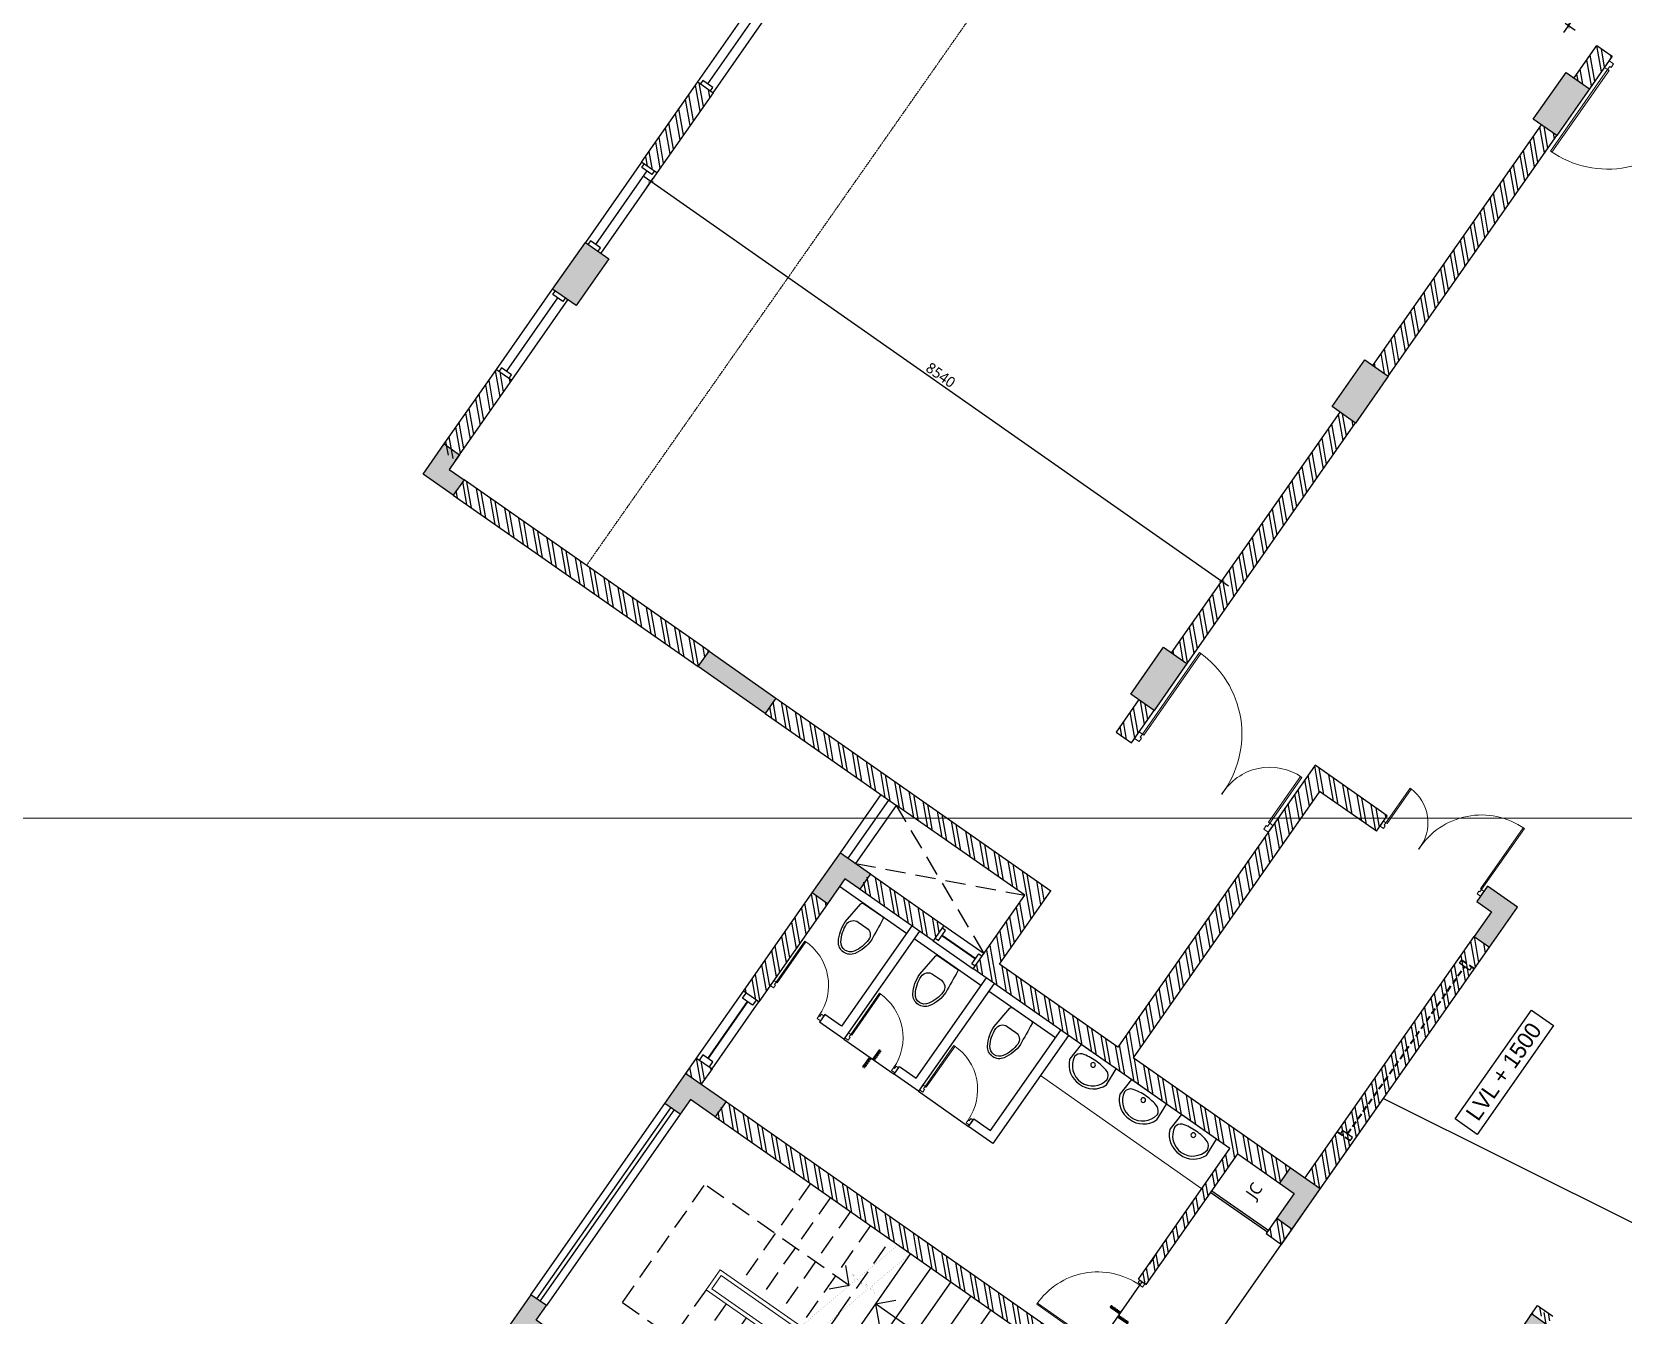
# Model space of a CAD drawing. Header units: millimetres. Extents: x 897770 to 1185420, y -692043 to -233237.
# Drawn here: x 926156 to 945657, y -258568 to -242843 of the extents above; entities that cross this region are included whole.
import ezdxf
from ezdxf.enums import TextEntityAlignment as Align

# ---------------------------------------------------------------- set-up
doc = ezdxf.new("R2010")
doc.units = ezdxf.units.MM
doc.header["$MEASUREMENT"] = 0
doc.header["$PDMODE"] = 67
for name, pattern in [('ACAD_ISO05W100', [36, 24, -3, 0, -3, 0, -3, 0, -3]), ('Dash', [6, 3, -3]), ('DASHED2', [0.375, 0.25, -0.125]), ('HIDDEN', [0.375, 0.25, -0.125])]:
    doc.linetypes.add(name, pattern=pattern)
doc.layers.get('Defpoints').update_dxf_attribs({"color": 6})
for name, color, linetype in [('A-Anno Tags', 6, 'Continuous'), ('A-Elevation', 4, 'Continuous'), ('A-Sanitory', 8, 'Continuous'), ('A-Steps', 3, 'Continuous'), ('A-Wall Patt', 8, 'Continuous'), ('A-Window', 4, 'Continuous'), ('S-Conc Patt', 9, 'Continuous')]:
    doc.layers.add(name, color=color, linetype=linetype)
for name, color, linetype, lineweight in [('A-Detail Lines', 8, 'Continuous', 25), ('A-Door', 4, 'Continuous', 9), ('A-Wall Sec', 1, 'Continuous', 30), ('Ann_TitleBlock 2', 5, 'Continuous', 25), ('Anno_Tittleblock', 5, 'Continuous', 13), ('column hatch', 12, 'Continuous', 5), ('ele l', 6, 'Continuous', 15), ('elevation', 4, 'Continuous', 13), ('FLOOR', 41, 'Continuous', 5), ('S-Concrete', 40, 'Continuous', 30), ('STAIR', 3, 'Continuous', 9), ('text', 7, 'Continuous', 5)]:
    doc.layers.add(name, color=color, linetype=linetype, lineweight=lineweight)
doc.styles.add('IIITD @ 100', font='trebuc.ttf', dxfattribs={"height": 210})
doc.styles.get("Standard").update_dxf_attribs({"font": 'trebuc.ttf'})
doc.styles.add('TITLE', font='swissel.ttf', dxfattribs={"height": 4.299999999999998})
doc.dimstyles.new('IIITD_WD_M @ 100', dxfattribs={"dimscale": 100, "dimtxt": 1.3, "dimasz": 0.75, "dimexe": 0.5, "dimexo": 0.25, "dimgap": 0.3, "dimtad": 1, "dimdec": 0, "dimrnd": 1, "dimzin": 0, "dimdsep": 46, "dimtxsty": 'Standard', "dimblk": 'ARCHTICK', "dimcen": 0.2, "dimdle": 1, "dimclrd": 8, "dimclre": 9, "dimadec": 0, "dimazin": 0, "dimtfac": 1, "dimtdec": 0, "dimtofl": 0, "dimtmove": 0, "dimatfit": 0, "dimfxl": 1, "dimtolj": 1, "dimtzin": 0, "dimlwd": -1, "dimlwe": -1, "dimarcsym": 0})
pattern_1 = [(135, (384534.608825127, -989464.4936939692), (-106.0660171779821, -106.0660171779821), []), (135, (384534.6088251267, -989393.7830159692), (-106.0660171779821, -106.0660171779821), [])]
pattern_2 = [(135, (263548.0648311847, -897154.141167992), (-106.0660171779821, -106.0660171779821), []), (135, (263548.0648311844, -897083.4304899921), (-106.0660171779821, -106.0660171779821), [])]
pattern_3 = [(135, (640363.341252975, -425483.7591463114), (-106.0660171779821, -106.0660171779821), []), (135, (640363.341252975, -425413.0484683113), (-106.0660171779821, -106.0660171779821), [])]

# ---------------------------------------------------------------- blocks, each defined once
blk = doc.blocks.new('Big Door Garbage')
at = {"layer": 'A-Detail Lines', "lineweight": 18}
for centre, radius, start, end in [((-12515, 128702.8379813184), 515, 270, 3.896891641194009), ((-11085, 128702.8379813184), 915, 177.8078233523045, 270)]:
    blk.add_arc(centre, radius, start, end, dxfattribs=at)
at = {"layer": 'ele l', "lineweight": 18}
for p, q in [((-12550, 128777.8379813184), (-12500, 128777.8379813184)), ((-12550, 128702.8379813184), (-12550, 128777.8379813184)), ((-12515, 128737.8379813183), (-12500, 128737.8379813183)), ((-12515, 128702.8379813184), (-12515, 128737.8379813183)), ((-12500, 128777.8379813184), (-12500, 128737.8379813183)), ((-11100, 128777.8379813184), (-11100, 128737.8379813183)), ((-11050, 128777.8379813184), (-11100, 128777.8379813184)), ((-11085, 128737.8379813183), (-11100, 128737.8379813183)), ((-11085, 128702.8379813184), (-11085, 128737.8379813183)), ((-11050, 128702.8379813184), (-11050, 128777.8379813184)), ((-12550, 128702.8379813184), (-12515, 128702.8379813184)), ((-12515, 128702.8379813184), (-12515, 128187.8379813183)), ((-12498.87218045117, 128702.8379813184), (-12515, 128702.8379813184)), ((-12498.87218045117, 128702.8379813184), (-12498.87218045117, 128188.0905739071)), ((-11101.12781954894, 128702.8379813184), (-11101.12781954894, 127787.9801270937)), ((-11101.12781954894, 128702.8379813184), (-11085, 128702.8379813184)), ((-11050, 128702.8379813184), (-11085, 128702.8379813184)), ((-11085, 128702.8379813184), (-11085, 127787.8379813184))]:
    blk.add_line(p, q, dxfattribs=at)
blk = doc.blocks.new('ABL_Door_S - 750 x 2100-5-3 Second Floor Lvl')
at = {"layer": 'A-Door', "color": 5, "lineweight": 18}
for p, q in [((-375.0000000000073, 37.5), (-325.0000000000073, 37.5)), ((-375.0000000000073, -37.5), (-375.0000000000073, 37.5)), ((-325.0000000000073, 37.5), (-325.0000000000073, -2.500000000002728)), ((324.9999999999927, 37.5), (324.9999999999927, -2.500000000002728)), ((374.9999999999927, 37.5), (324.9999999999927, 37.5)), ((374.9999999999927, -37.5), (374.9999999999927, 37.5)), ((-375.0000000000073, -37.5), (-340.0000000000073, -37.5)), ((-340.0000000000073, -2.500000000002728), (-325.0000000000073, -2.500000000002728)), ((-340.0000000000073, -37.5), (-340.0000000000073, -2.500000000002728)), ((-340.0000000000073, -37.50000000000091), (-340.0000000000073, -652.3269000280014)), ((-325.0000000000073, -37.50000000000091), (-340.0000000000073, -37.50000000000091)), ((-325.0000000000073, -37.50000000000091), (-325.0000000000073, -652.5000000000017)), ((339.9999999999927, -2.500000000002728), (324.9999999999927, -2.500000000002728)), ((339.9999999999927, -37.5), (339.9999999999927, -2.500000000002728)), ((374.9999999999927, -37.5), (339.9999999999927, -37.5))]:
    blk.add_line(p, q, dxfattribs=at)
at = {"layer": 'A-Door', "lineweight": 18}
blk.add_arc((-325.0000000000073, -2.500000000002728), 649.9999999999978, 268.6776723194872, 0, dxfattribs=at)
blk = doc.blocks.new('Toil Hostel1')
at = {"color": 0, "linetype": 'ByBlock'}
blk.add_lwpolyline([(115.0000000000072, -476.7966617389756), (115.0000000001309, 523.2033382610243)], dxfattribs=at)
for points in [[(430.0000000000728, 218.2241781617049), (137.4342549467692, 188.0388235133141, 0.3844116886308688), (115.0000000000582, 163.1708329969551), (115.0000000000727, -116.764156382851, 0.3839036852679427), (137.3902252713451, -141.6275647546863, 0.0014343877154064), (428.7401803309911, -171.649671158957, 0.1406412584710117), (675.2363355285632, -102.0121573667275, 0.2597375463449709), (745.0000000000581, 23.22417816170491, 0.2597375463449709), (675.2363355284906, 148.4605136901081, 0.1394707972559956)], [(340.0000000000655, 88.07529784343207), (340.0000000000655, -41.62694152008042, 0.4229612575371771), (442.9769465142308, -141.5826206456404, 0.131890269893724), (659.445697090021, -76.50420296614175, 0.2597375463449711), (715.0000000000583, 23.22417816167581, 0.2597375463449709), (659.4456970900064, 122.9525592894351, 0.1318902698937239), (442.9769465142161, 188.0309769690211, 0.4229612575371765)]]:
    blk.add_lwpolyline(points, format="xyb", close=True, dxfattribs=at)
blk.add_arc((431.2313800761039, -146.7741023447597), 25, 264.281099468494, 270.160015028414, dxfattribs=at)
blk = doc.blocks.new('DROP')
at = {"layer": 'A-Detail Lines'}
h = blk.add_hatch(dxfattribs=at)
h.set_pattern_fill('ANSI31', color=256, scale=100, angle=270, style=0)
h.set_pattern_definition([(45, (-30796.78261578728, -8736.20539666258), (8.838834764831843, -8.838834764831843), [])])
h.paths.add_polyline_path([(-45.69152063661022, 0), (-45.69152063661022, -146.7568311852519), (-75.487112986797, -146.7568311852519), (-75.487112986797, 0)])
h.paths.add_polyline_path([(0, 146.7568311852519), (0, 0), (-29.79559235018678, 0), (-29.79559235018678, 146.7568311852519)])
for p, q in [((-45.69152063661022, -146.7568311852519), (-45.69152063661022, 0)), ((0, 0), (0, 148.4895498590776))]:
    blk.add_line(p, q, dxfattribs=at)
blk = doc.blocks.new('win 900')
at = {"layer": 'A-Window', "color": 2, "lineweight": 30}
blk.add_line((430344.385639784, -130219.0488196667), (431444.3856397839, -130219.0488196869), dxfattribs=at)
at = {"layer": 'A-Window'}
for points in [[(430294.385639784, -130104.0488196667), (431494.385639784, -130104.0488196869)], [(430294.385639784, -130294.0488196667), (430344.385639784, -130294.0488196667), (430344.385639784, -130144.0488196667), (430294.385639784, -130144.0488196667)], [(431494.385639784, -130294.0488196869), (431444.3856397839, -130294.0488196869), (431444.3856397839, -130144.0488196869), (431494.385639784, -130144.0488196869)], [(430294.385639784, -130334.0488196667), (431494.385639784, -130334.0488196869)]]:
    blk.add_lwpolyline(points, dxfattribs=at)
blk = doc.blocks.new('Win Ven 600')
at = {"layer": 'A-Window', "color": 2, "lineweight": 40}
blk.add_line((511328.8142645141, 18865.49280796456), (511828.8142645141, 18865.49280796456), dxfattribs=at)
at = {"layer": 'A-Window'}
for points in [[(511278.814264514, 18980.4928079645), (511878.814264514, 18980.4928079645)], [(511278.8142645141, 18790.49280796456), (511328.8142645141, 18790.49280796456), (511328.8142645141, 18940.49280796456), (511278.8142645141, 18940.49280796456)], [(511878.8142645141, 18790.49280796456), (511828.8142645141, 18790.49280796456), (511828.8142645141, 18940.49280796456), (511878.8142645141, 18940.49280796456)], [(511278.814264514, 18750.49280796456), (511878.814264514, 18750.49280796456)]]:
    blk.add_lwpolyline(points, dxfattribs=at)
blk = doc.blocks.new('Win 1250')
at = {"layer": 'A-Window', "color": 2, "lineweight": 40}
blk.add_line((510448.6866399003, 21609.75420270176), (511298.6866399086, 21609.75407039974), dxfattribs=at)
at = {"layer": 'A-Window'}
for points in [[(510373.6866399003, 21724.75420270177), (511373.6866399086, 21724.75407039974)], [(510373.6866399003, 21534.75420270177), (510448.6866399003, 21534.75420270177), (510448.6866399003, 21684.75420270177), (510373.6866399003, 21684.75420270177)], [(511373.6866399086, 21534.75407039974), (511298.6866399086, 21534.75407039974), (511298.6866399086, 21684.75407039974), (511373.6866399086, 21684.75407039974)], [(510373.6866399003, 21494.75420270177), (511373.6866399086, 21494.75407039974)]]:
    blk.add_lwpolyline(points, dxfattribs=at)
blk = doc.blocks.new('ABL_Door_S - 1000 x 2100-11-3 Second Floor Lvl')
at = {"layer": 'A-Door'}
blk.add_arc((-450, -2.5), 899.9999999999976, 269.0450261264744, 0, dxfattribs=at)
at = {"layer": 'ele l'}
for p, q in [((-500, 37.5), (-450, 37.5)), ((-500, -37.5), (-500, 37.5)), ((-450, 37.5), (-450, -2.5)), ((450, 37.5), (450, -2.5)), ((500, 37.5), (450, 37.5)), ((500, -37.5), (500, 37.5)), ((-500, -37.5), (-465, -37.5)), ((-465, -2.5), (-450, -2.5)), ((-465, -37.5), (-465, -2.5)), ((-465, -37.5), (-465, -902.3749913182107)), ((-450, -37.5), (-465, -37.5)), ((-450, -37.5), (-450, -902.5)), ((465, -2.5), (450, -2.5)), ((465, -37.5), (465, -2.5)), ((500, -37.5), (465, -37.5))]:
    blk.add_line(p, q, dxfattribs=at)
blk = doc.blocks.new('basin13_pl')
for points in [[(-411.544749577879, -1.877702052675885, -0.3243096548876276), (-228.662179200328, 275.2094259963778, -0.0741953083466772), (-225.7429335389752, 275.6450125397823), (0, 262.3951083889406), (0, -262.3951083889406), (-222.7131455603521, -274.7616816801892, -0.0826105020214127), (-232.4257334403228, -273.1459314795501, -0.3133250437369864), (-411.544749577879, -1.877702052675885)], [(-381.6487324351911, 0.6179259249765892, -0.373947363517409), (-169.3798919887049, 245.1648648460686, -0.2528694053771053), (-89.14032121584751, 185.9919087740418, -0.0782114528549336), (-62.55141090950928, 1.086677969287848, -0.07081266206195799), (-89.14032121573109, -185.9919087740418, -0.2541996357205494), (-169.3798919887049, -244.2815339864755, -0.371652717417448), (-381.6487324351911, 0.6179259249765892)]]:
    blk.add_lwpolyline(points, format="xyb", close=True)
at = {"lineweight": -2}
blk.add_circle((-122.4729003147222, 0.7433193685137667), 28.75, dxfattribs=at)
blk = doc.blocks.new('Stair A l')
at = {"layer": 'A-Detail Lines', "linetype": 'DASHED2', "ltscale": 1000}
for p, q in [((422744.1710081381, -266363.099886504), (418694.1710001254, -266363.0998851686)), ((422744.1710081381, -266363.099886504), (422744.1710081385, -268130.3099041248)), ((420585.8112415611, -268130.3099041248), (420766.1234707635, -267949.9976749224)), ((420585.8112415611, -268130.3099041248), (420766.1234707635, -268310.6221333273)), ((420585.8112415611, -268130.3099041248), (422744.1710081381, -268130.3099041248))]:
    blk.add_line(p, q, dxfattribs=at)
at = {"layer": 'A-Detail Lines'}
for p, q in [((418394.1710081382, -268129.8937913175), (420194.1710081382, -268129.8937913175)), ((420194.1710081382, -268129.8937913175), (420013.8587789356, -267949.581562115)), ((420194.1710081382, -268129.8937913175), (420013.8587789356, -268310.2060205202))]:
    blk.add_line(p, q, dxfattribs=at)
at = {"layer": 'A-Steps', "linetype": 'DASHED2', "ltscale": 1000}
for p, q in [((418694.1710029314, -267080.142055252), (418694.1709967864, -265580.1420552522)), ((418994.1710029315, -267080.1420539166), (418994.1709967865, -265580.1420539167)), ((419294.1710029313, -267080.1420525811), (419294.1709967866, -265580.1420525812)), ((419594.1710029314, -267080.1420512456), (419594.1709967865, -265580.1420512458)), ((419894.1710029313, -267080.1420499101), (419894.1709967866, -265580.1420499102)), ((420194.1710029313, -267080.1420485745), (420194.1709967865, -265580.1420485748)), ((420494.1710029312, -267080.1420472391), (420494.1709967864, -265580.1420472391)), ((420794.1710029312, -267080.1420459036), (420794.1709967864, -265580.1420459036)), ((421094.1710029313, -267080.1420445681), (421094.1709967864, -265580.1420445681)), ((421394.1710029312, -267080.1420432326), (421394.1709967865, -265580.1420432327)), ((421694.1710029311, -267080.1420418972), (421694.1709967865, -265580.1420418971)), ((421994.1710029312, -267080.1420405617), (421994.1709967865, -265580.1420405615)), ((420794.1710114817, -268881.0033773918), (420794.1710047993, -267379.8937806335)), ((421094.1710114824, -268881.1420536151), (421094.1710047992, -267379.893779298)), ((421394.1710114831, -268881.2807298382), (421394.1710047993, -267379.8937779626)), ((421694.1710114835, -268881.4194060615), (421694.1710047993, -267379.8937766268)), ((420494.1710065587, -267775.0805716291), (420494.1710113314, -268847.2133108819))]:
    blk.add_line(p, q, dxfattribs=at)
at = {"layer": 'A-Steps'}
for p, q in [((418394.171011477, -268879.8937913175), (418394.1710047994, -267379.8937913175)), ((418994.1710114782, -268880.1713200524), (418994.1710047995, -267379.8937886465)), ((419294.1710114786, -268880.3099962756), (419294.1710047993, -267379.8937873109)), ((419594.1710114793, -268880.4486724988), (419594.1710047994, -267379.8937859754)), ((419894.1710114801, -268880.5873487221), (419894.1710047995, -267379.89378464)), ((420194.1710114806, -268880.7260249454), (420194.1710047994, -267379.8937833045)), ((420494.1710065587, -267775.0805716291), (420494.1710047993, -267379.893781969))]:
    blk.add_line(p, q, dxfattribs=at)
blk.add_lwpolyline([(418694.1710114775, -268880.0326438292), (418694.1710047993, -267379.8937899821)], dxfattribs=at)
at = {"layer": 'elevation'}
blk.add_lwpolyline([(420194.1710048105, -267381.1420485745), (418394.1710041317, -267379.8937913174), (418394.1710021286, -267080.1420565875), (421994.1710034639, -267080.1420405616), (421994.1710041315, -267379.8937752914), (420194.1710047994, -267379.8937833045)], dxfattribs=at)
blk.add_lwpolyline([(421944.1710041357, -267331.142040784), (418444.1710039091, -267329.8937910949), (418444.1710023508, -267130.1420563648), (421944.1710034639, -267130.1420407843)], close=True, dxfattribs=at)
at = {"layer": 'STAIR', "color": 5, "const_width": 1}
for points in [[(420622.3745240818, -267293.3873586073), (420376.3171247278, -268217.8875718031), (420447.7826756805, -268267.1378828735), (420278.2092419507, -268230.2381676601), (420358.5565073572, -268284.3812763998), (420183.525710895, -268919.8908797895)], [(420808.5596866899, -267293.3873586073), (420562.5022873359, -268217.8875718031), (420633.9678382881, -268267.1378828735), (420464.3944045587, -268230.2381676601), (420544.7416699652, -268284.3812763998), (420369.7108735025, -268919.8908797895)]]:
    blk.add_lwpolyline(points, dxfattribs=at)
at = {"layer": 'A-Detail Lines', "char_height": 150, "width": 486.6233774820867, "attachment_point": 1, "rotation": 270, "style": 'IIITD @ 100'}
for s, insert in [('DN', (418647.585560209, -266254.9644517979)), ('UP', (418347.5855682218, -268021.758357947))]:
    blk.add_mtext(s, dxfattribs=dict(at, insert=insert))
blk = doc.blocks.new('Sttruct Acad')
at = {"layer": 'S-Conc Patt'}
for points in [[(521039.0000000002, -130104.0488197824), (521489.0000000001, -130104.0488197825), (521489, -130334.0488197824), (521269.0000000003, -130334.0488197827), (521269.0000000001, -130554.0488197826), (521039.0000000002, -130554.0488197826)], [(523804.0000000002, -130454.048819687), (523804.0000000005, -130104.048819687), (524504.0000000003, -130104.048819687), (524504.0000000003, -130454.0488196869)], [(513559.0000212769, -136954.0501587421), (513109.0000212768, -136954.0501587421), (513109.0000212768, -137554.0501587419), (513339.000008224, -137554.0501587419), (513339.000008224, -137184.050158742), (513559.0000212769, -137184.0501587422)], [(516869.0000212776, -136954.0501587422), (516419.0000212776, -136954.0501587422), (516419.0000212776, -137184.0501587421), (516639.0000343303, -137184.0501587421), (516639.0000343304, -137554.0501587419), (516869.0000212774, -137554.0501587419)], [(519939.000031024, -143684.048932697), (519939.000031024, -143904.0489326971), (519569.0000310239, -143904.0489326971), (519569.0000310239, -144134.0489326016), (520169.0000310239, -144134.0489326971), (520169.0000281153, -143684.0489326971)], [(524154, -143684.0489326971), (524154.0000000004, -143904.0489326971), (523784.0000000003, -143904.0489326971), (523784.0000000003, -144134.0489326014), (524384.0000000002, -144134.0489326971), (524383.9999970917, -143684.048932697)], [(520169.0000000002, -147364.0504064278), (520399.0000000004, -147364.0504064278), (520399.0000000003, -147134.0504064278), (519939.0000000002, -147134.0504064278), (519939.0000000004, -147594.0504064278), (520169.0000000002, -147594.0504064278)]]:
    blk.add_hatch(color=256, dxfattribs=at).paths.add_polyline_path(points)
for points in [[(521039.0000000001, -134219.0455339299), (521269.0000000002, -134219.0455339299), (521269, -135219.0455339298), (521039, -135219.0455339298)], [(519569.0000000007, -136954.0501587627), (520169.0000000004, -136954.0501587625), (520169.0000000005, -137404.0501588582), (519939.0000000002, -137404.0501588583), (519939.0000000002, -137184.0501588582), (519569.0000000007, -137184.0501588582)], [(524504.0000000005, -138754.0459735864), (524504.0000000003, -139104.0459735864), (523804.0000000005, -139104.0459735864), (523804.0000000005, -138754.0459735865)], [(528804.0000000002, -138754.0459735864), (528804.0000000002, -139104.0459735865), (528104.0000000002, -139104.0459735865), (528104.0000000002, -138754.0459735865)], [(533104.0000000002, -138754.0459735864), (533104.0000000002, -139104.0459735865), (532404.0000000003, -139104.0459735864), (532404.0000000003, -138754.0459735864)]]:
    blk.add_hatch(color=256, dxfattribs=at).paths.add_polyline_path(points, flags=17)
at = {"layer": 'S-Concrete'}
for points in [[(521039.0000000002, -130104.0488197824), (521489.0000000001, -130104.0488197825), (521489, -130334.0488197824), (521269.0000000003, -130334.0488197827), (521269.0000000001, -130554.0488197826), (521039.0000000002, -130554.0488197826), (521039.0000000002, -130104.0488197824)], [(513109.0000082238, -137554.0501587419), (513339.000008224, -137554.0501587419), (513339.000008224, -137184.050158742), (513559.0000212769, -137184.0501587422), (513559.0000212769, -136954.0501587421), (513109.0000212768, -136954.0501587421), (513109.0000212768, -137554.0501587419)], [(516869.0000343304, -137554.0501587419), (516639.0000343304, -137554.0501587419), (516639.0000343303, -137184.0501587421), (516419.0000212776, -137184.0501587421), (516419.0000212776, -136954.0501587422), (516869.0000212776, -136954.0501587422), (516869.0000212774, -137554.0501587419)], [(519569.0000000007, -136954.0501587627), (520169.0000000004, -136954.0501587625), (520169.0000000005, -137404.0501588582), (519939.0000000002, -137404.0501588583), (519939.0000000002, -137184.0501588582), (519569.0000000007, -137184.0501588582), (519569.0000000007, -136954.0501588582)], [(519939.000031024, -143684.048932697), (519939.000031024, -143904.0489326971), (519569.0000310239, -143904.0489326971), (519569.0000310239, -144134.0489326016), (520169.0000310239, -144134.0489326971), (520169.0000281153, -143684.0489326971), (519939.0000310238, -143684.0489326973)], [(524154, -143684.0489326971), (524154.0000000004, -143904.0489326971), (523784.0000000003, -143904.0489326971), (523784.0000000003, -144134.0489326014), (524384.0000000002, -144134.0489326971), (524383.9999970917, -143684.048932697), (524154, -143684.0489326971)], [(520169.0000000002, -147364.0504064278), (520399.0000000004, -147364.0504064278), (520399.0000000003, -147134.0504064278), (519939.0000000002, -147134.0504064278), (519939.0000000004, -147594.0504064278), (520169.0000000002, -147594.0504064278), (520169.0000000002, -147364.0504064278)]]:
    blk.add_lwpolyline(points, dxfattribs=at)
for points in [[(523804.0000000002, -130454.048819687), (523804.0000000005, -130104.048819687), (524504.0000000003, -130104.048819687), (524504.0000000003, -130454.0488196869)], [(521039.0000000001, -134219.0455339299), (521269.0000000002, -134219.0455339299), (521269, -135219.0455339298), (521039, -135219.0455339298)], [(524504.0000000005, -138754.0459735864), (524504.0000000003, -139104.0459735864), (523804.0000000005, -139104.0459735864), (523804.0000000005, -138754.0459735865)], [(528804.0000000002, -138754.0459735864), (528804.0000000002, -139104.0459735865), (528104.0000000002, -139104.0459735865), (528104.0000000002, -138754.0459735865)], [(533104.0000000002, -138754.0459735864), (533104.0000000002, -139104.0459735865), (532404.0000000003, -139104.0459735864), (532404.0000000003, -138754.0459735864)]]:
    blk.add_lwpolyline(points, close=True, dxfattribs=at)
blk = doc.blocks.new('Upper WINDOW')
at = {"layer": 'A-Window', "color": 2, "linetype": 'DASHED2', "lineweight": 40, "ltscale": 300}
blk.add_line((-18119.75917566476, 103109.9747390604), (-18489.37153924019, 100637.4483588792), dxfattribs=at)
for points in [[(-18226.10314188129, 103176.4274353885), (-17998.63071490465, 103142.4230979395)], [(-18383.02201362203, 100571.0328522357), (-18610.49444059869, 100605.0371896847)]]:
    blk.add_lwpolyline(points, dxfattribs=at)
at = {"layer": 'A-Window'}
for points in [[(-18038.19113698781, 103148.3368957567), (-18045.58338425934, 103098.8863681531), (-18193.9349670702, 103121.0631099677), (-18186.54271979869, 103170.5136375713)], [(-18422.58799510629, 100576.9094603682), (-18415.19574783477, 100626.3599879718), (-18563.54733064564, 100648.5367297864), (-18570.93957791716, 100599.0862021828)]]:
    blk.add_lwpolyline(points, dxfattribs=at)
blk = doc.blocks.new('_ArchTick')
at = {"color": 0, "linetype": 'ByBlock', "const_width": 0.15}
blk.add_lwpolyline([(-0.5, -0.5), (0.5, 0.5)], dxfattribs=at)
blk = doc.blocks.new('*D203')
at = {"layer": 'A-Anno Tags', "color": 8, "transparency": 16777216}
blk.add_line((525738.6547986933, -455317.3004056147), (523538.6588692676, -455317.3004056147), dxfattribs=at)
at = {"layer": 'A-Anno Tags', "color": 9, "transparency": 16777216}
for p, q in [((523638.6588692678, -455417.3004056148), (523638.6588692678, -455267.3004056148)), ((525638.6547986933, -455417.3004056148), (525638.6547986933, -455267.3004056148))]:
    blk.add_line(p, q, dxfattribs=at)
at = {"layer": 'Defpoints', "color": 0, "linetype": 'Continuous', "transparency": 16777216}
for p in [(523638.6588692678, -455317.3004056147), (523638.6588692678, -456007.578258525), (525638.6547986933, -456017.9561065647)]:
    blk.add_point(p, dxfattribs=at)
at = {"layer": 'A-Anno Tags', "color": 8, "linetype": 'Continuous', "transparency": 16777216, "xscale": 50, "yscale": 50, "zscale": 50, "rotation": 180}
blk.add_blockref('_ArchTick', (523638.6588692678, -455317.3004056147), dxfattribs=at)
at = {"layer": 'A-Anno Tags', "color": 8, "linetype": 'Continuous', "transparency": 16777216, "xscale": 50, "yscale": 50, "zscale": 50}
blk.add_blockref('_ArchTick', (525638.6547986933, -455317.3004056147), dxfattribs=at)
at = {"layer": 'A-Anno Tags', "color": 0, "linetype": 'Continuous', "transparency": 16777216, "insert": (524638.6568339803, -455221.1623584767), "char_height": 130, "attachment_point": 5}
blk.add_mtext('\\A1;2000', dxfattribs=at)
blk = doc.blocks.new('*D204')
at = {"layer": 'A-Anno Tags', "color": 8, "transparency": 16777216}
blk.add_line((522986.3428900014, -455975.4935922032), (522986.3428900014, -453725.493693969), dxfattribs=at)
at = {"layer": 'A-Anno Tags', "color": 9, "transparency": 16777216}
for p, q in [((523086.3428900015, -453825.4936939693), (522936.3428900015, -453825.4936939693)), ((523086.3428900015, -455875.4935922031), (522936.3428900015, -455875.4935922031))]:
    blk.add_line(p, q, dxfattribs=at)
at = {"layer": 'Defpoints', "color": 0, "linetype": 'Continuous', "transparency": 16777216}
for p in [(522986.3428900014, -453825.4936939693), (523408.6588692671, -453825.4936939693), (523408.6588692676, -455875.4935922031)]:
    blk.add_point(p, dxfattribs=at)
at = {"layer": 'A-Anno Tags', "color": 8, "linetype": 'Continuous', "transparency": 16777216, "xscale": 50, "yscale": 50, "zscale": 50}
for p, rotation in [((522986.3428900014, -453825.4936939693), 90), ((522986.3428900014, -455875.4935922031), 270)]:
    blk.add_blockref('_ArchTick', p, dxfattribs=dict(at, rotation=rotation))
at = {"layer": 'A-Anno Tags', "color": 0, "linetype": 'Continuous', "transparency": 16777216, "insert": (522890.2048428635, -454850.4936430862), "char_height": 130, "attachment_point": 5, "rotation": 90}
blk.add_mtext('\\A1;2050', dxfattribs=at)
blk = doc.blocks.new('*D205')
at = {"layer": 'A-Anno Tags', "color": 8, "transparency": 16777216}
blk.add_line((523508.6588692675, -463890.9997194454), (514768.6576447988, -463890.9997194454), dxfattribs=at)
at = {"layer": 'A-Anno Tags', "color": 9, "transparency": 16777216}
for p, q in [((514868.6576447988, -463990.9997194453), (514868.6576447988, -463840.9997194453)), ((523408.6588692676, -463990.9997194453), (523408.6588692676, -463840.9997194453))]:
    blk.add_line(p, q, dxfattribs=at)
at = {"layer": 'Defpoints', "color": 0, "linetype": 'Continuous', "transparency": 16777216}
for p in [(514868.6576447988, -463890.9997194454), (514868.6576447988, -464064.4567584668), (523408.6588692676, -464064.4567583229)]:
    blk.add_point(p, dxfattribs=at)
at = {"layer": 'A-Anno Tags', "color": 8, "linetype": 'Continuous', "transparency": 16777216, "xscale": 50, "yscale": 50, "zscale": 50, "rotation": 180}
blk.add_blockref('_ArchTick', (514868.6576447988, -463890.9997194454), dxfattribs=at)
at = {"layer": 'A-Anno Tags', "color": 8, "linetype": 'Continuous', "transparency": 16777216, "xscale": 50, "yscale": 50, "zscale": 50}
blk.add_blockref('_ArchTick', (523408.6588692676, -463890.9997194454), dxfattribs=at)
at = {"layer": 'A-Anno Tags', "color": 0, "linetype": 'Continuous', "transparency": 16777216, "insert": (519138.6582570332, -463794.8616723072), "char_height": 130, "attachment_point": 5}
blk.add_mtext('\\A1;8540', dxfattribs=at)
blk = doc.blocks.new('IIITD WD A1- L Format Library')
at = {"layer": 'Anno_Tittleblock', "color": 5}
blk.add_lwpolyline([(8.4981e-12, -7.565305796026009), (774.9999999918738, -7.56530586851683), (774.9999999918657, 573.9074375169786), (-2.84e-14, 573.9074374182147)], close=True, dxfattribs=at)
at = {"style": 'TITLE'}
for tag, p, height in [('PROJECT NAME 1', (779.1683415002262, 137.3991805550202), 2.983716264687696), ('PROJECT NAME 2', (779.1683415002262, 132.228240156315), 2.983716264687696), ('PROJECT_NAME_3', (779.1683415002262, 127.3710148127286), 2.983716264687696), ('1:100@A1', (818.0644061244722, 91.91852248042328), 2.245218157738993), ('A-2.03', (844.8088925816908, 84.27986801856855), 3.999999999999998), ('03.04.11', (821.9638681379755, 84.64362089690894), 2.245218157738993), ('A', (858.8511657051198, 75.94194076355613), 3.655006303296036), ('AC', (827.500632315538, 76.13847962577613), 2.245218157738993)]:
    blk.add_attdef(tag, p, '', height=height, dxfattribs=at)
for p in [(780.303663661374, 113.0115611427492), (780.303663661374, 106.3748684926642)]:
    blk.add_attdef('FIRST FLOOR PLAN', text='', height=3.393934424489177, dxfattribs=at).set_placement(p, align=Align.TOP_LEFT)
blk = doc.blocks.new('ertgergerg')
at = {"layer": 'A-Wall Patt'}
h = blk.add_hatch(dxfattribs=at)
h.set_pattern_fill('ANSI32', color=256, scale=400, angle=90, style=0)
h.set_pattern_definition(pattern_2)
h.paths.add_polyline_path([(523638.6588692673, -456360.4936939688), (523638.6588692678, -455875.4935922034), (523408.6588692676, -455875.4935922036), (523408.6588692675, -456359.7555282082)])
h = blk.add_hatch(dxfattribs=at)
h.set_pattern_fill('ANSI32', color=256, scale=400, angle=90, style=0)
h.set_pattern_definition([(135, (516396.6483782017, -451392.223182385), (-106.0660171779821, -106.0660171779821), []), (135, (516396.6483782017, -451321.5125043853), (-106.0660171779821, -106.0660171779821), [])])
h.paths.add_polyline_path([(523638.6588692679, -457059.755528208), (523408.6588692676, -457059.755528208), (523408.6588692676, -460659.7555282085), (523638.6588692679, -460659.7555282081)])
h = blk.add_hatch(dxfattribs=at)
h.set_pattern_fill('ANSI32', color=256, scale=400, angle=90, style=0)
h.set_pattern_definition(pattern_2)
h.paths.add_polyline_path([(523408.6588692676, -461359.7555282079), (523408.6588692679, -464959.7555282078), (523638.6588692678, -464959.755528208), (523638.6588692678, -461359.7555282081)])
h = blk.add_hatch(dxfattribs=at)
h.set_pattern_fill('ANSI32', color=256, scale=400, angle=90, style=0)
h.set_pattern_definition([(135, (514758.0325214276, -463405.8933725651), (-106.0660171779821, -106.0660171779821), []), (135, (514758.0325214276, -463335.1826945649), (-106.0660171779821, -106.0660171779821), [])])
h.paths.add_polyline_path([(514638.6576447937, -462560.493693969), (514638.6576447934, -463760.493693969), (514868.6576447936, -463760.493693969), (514868.6576447939, -462560.493693969)])
h = blk.add_hatch(dxfattribs=at)
h.set_pattern_fill('ANSI32', color=256, scale=400, angle=90, style=0)
h.set_pattern_definition([(135, (521616.2626337803, -468318.872563126), (-106.0660171779821, -106.0660171779821), []), (135, (521616.26263378, -468248.1618851261), (-106.0660171779821, -106.0660171779821), [])])
h.paths.add_polyline_path([(519753.6543590565, -468425.4936939685), (523638.6588692679, -468425.4936939692), (523645.9797373419, -469525.4936933753), (527478.6590895646, -469525.4936697391), (527478.6590900571, -471480.4936720386), (527593.6590900577, -471480.4936720389), (527593.6590868816, -469525.4936696436), (528218.6577578238, -469525.4936629453), (528218.6577583735, -469295.4936658539), (525868.6547992425, -469295.4936810425), (525868.6547986928, -465310.493693969), (526718.6577578239, -465310.493693969), (526718.6577578239, -465080.493693969), (525638.6547986933, -465080.493693969), (525638.6547992425, -469295.493682529), (523868.6588692676, -469295.493693969), (523868.6588692675, -468195.4936939688), (519753.6543590565, -468195.4936939687)])
h = blk.add_hatch(dxfattribs=at)
h.set_pattern_fill('ANSI32', color=256, scale=400, angle=90, style=0)
h.set_pattern_definition(pattern_2)
h.paths.add_polyline_path([(523638.6588692678, -466145.4937957332), (523638.6588692678, -465659.7555282078), (523408.6588692679, -465659.7555282081), (523408.6588692678, -466145.4937957333)])
h = blk.add_hatch(dxfattribs=at)
h.set_pattern_fill('ANSI32', color=256, scale=400, angle=90, style=0)
h.set_pattern_definition(pattern_1)
h.paths.add_polyline_path([(528668.6577569474, -465680.4936939688), (528438.8441750372, -465680.4936939689), (528443.6577578239, -469295.4936643997), (528668.6577583784, -469295.4936629453)])
h = blk.add_hatch(dxfattribs=at)
h.set_pattern_fill('ANSI32', color=256, scale=400, angle=90, style=0)
h.set_pattern_definition(pattern_3)
h.paths.add_polyline_path([(514868.6576448383, -466860.4936939686), (514638.6576448382, -466860.4936939689), (514638.6576449097, -468060.493693969), (514868.6576449096, -468060.493693969)])
h = blk.add_hatch(dxfattribs=at)
h.set_pattern_fill('ANSI32', color=256, scale=400, angle=90, style=0)
h.set_pattern_definition([(135, (384534.6088251272, -989379.4936939692), (-106.0660171779821, -106.0660171779821), []), (135, (384534.6088251272, -989308.7830159692), (-106.0660171779821, -106.0660171779821), [])])
h.paths.add_polyline_path([(515088.6576449096, -468195.4936939692), (515088.6576449096, -468425.4936939692), (518753.6543590566, -468425.493693969), (518753.6543590567, -468195.4936939692)])
h = blk.add_hatch(dxfattribs=at)
h.set_pattern_fill('ANSI32', color=256, scale=400, angle=90, style=0)
h.set_pattern_definition([(135, (531737.0816602203, -469011.6996827195), (-106.0660171779821, -106.0660171779821), []), (135, (531737.0816602204, -468940.9890047195), (-106.0660171779821, -106.0660171779821), [])])
h.paths.add_polyline_path([(531668.6592315547, -468937.790955045), (531668.6592315544, -469065.4936939689), (531783.6572941765, -469065.4936939689), (531783.6572694769, -468937.790955045)])
h = blk.add_hatch(dxfattribs=at)
h.set_pattern_fill('ANSI32', color=256, scale=400, angle=90, style=0)
h.set_pattern_definition(pattern_3)
h.paths.add_polyline_path([(531783.6572694769, -468937.790955045), (531783.6572941765, -469065.4936939689), (531898.6592315545, -469065.4936939686), (531898.6592315547, -468937.790955045)])
h = blk.add_hatch(dxfattribs=at)
h.set_pattern_fill('ANSI32', color=256, scale=400, angle=90, style=0)
h.set_pattern_definition(pattern_1)
h.paths.add_polyline_path([(521931.338222341, -469295.4936939687), (521931.3382223411, -469525.4936939689), (523038.6588692677, -469525.4936939689), (523038.6588692677, -469295.493693969)])
h = blk.add_hatch(dxfattribs=at)
h.set_pattern_fill('ANSI32', color=256, scale=400, angle=90, style=0)
h.set_pattern_definition(pattern_3)
h.paths.add_polyline_path([(521488.6591161711, -471365.4936726833), (521718.659116171, -471365.4936726835), (521718.6589838748, -469895.4936939687), (521488.6589838687, -469895.4936939686)], flags=17)
h = blk.add_hatch(dxfattribs=at)
h.set_pattern_fill('ANSI32', color=256, scale=400, angle=90, style=0)
h.set_pattern_definition([(135, (528501.6088251271, -470002.993693969), (-106.0660171779821, -106.0660171779821), []), (135, (528501.6088251269, -469932.2830159689), (-106.0660171779821, -106.0660171779821), [])])
h.paths.add_polyline_path([(528438.6577578239, -469895.493662945), (528438.6577578239, -470125.4936629452), (528668.6577578239, -470125.4936629452), (528668.6577577281, -469895.493662945)])
h = blk.add_hatch(dxfattribs=at)
h.set_pattern_fill('ANSI32', color=256, scale=400, angle=90, style=0)
h.set_pattern_definition([(135, (384541.929586771, -989464.4936939692), (-106.0660171779821, -106.0660171779821), []), (135, (384541.9295867708, -989393.7830159692), (-106.0660171779821, -106.0660171779821), [])])
h.paths.add_polyline_path([(521488.6589838688, -472365.4936892191), (521488.6589838691, -472595.4936726917), (521718.6589838689, -472595.4936726918), (521718.6589838687, -472365.4936726917)])
h = blk.add_hatch(dxfattribs=at)
h.set_pattern_fill('ANSI32', color=256, scale=400, angle=90, style=0)
h.set_pattern_definition(pattern_1)
h.paths.add_polyline_path([(522081.3382222247, -472595.4936726916), (522081.3382222244, -472825.4936726917), (528068.6577577088, -472825.4936726918), (528068.6577577088, -472595.4936726943), (527593.6590900577, -472595.493672693), (527593.6590900577, -472480.4936720388), (527478.6590900577, -472480.4936720388), (527478.6590900577, -472595.4936726918)])
at = {"layer": 'A-Anno Tags'}
blk.add_lwpolyline([(529531.2717372553, -467645.2514804645), (529531.2717372554, -466016.982058705), (529861.3480212986, -466016.982058705), (529861.3480212985, -467645.2514804643)], close=True, dxfattribs=at)
at = {"layer": 'A-Detail Lines'}
for p, q in [((522833.6590902997, -471140.4937004674), (523583.6590902995, -471140.4937005157)), ((523948.6590902997, -471140.4937004672), (524698.6590902996, -471140.4937005155)), ((527536.1590891225, -472480.493672039), (527536.1590900577, -471480.493672039))]:
    blk.add_line(p, q, dxfattribs=at)
at = {"layer": 'A-Detail Lines', "linetype": 'Dash'}
blk.add_lwpolyline([(516921.1560019832, -468195.4936939694), (516921.1560019832, -453825.4936939693)], dxfattribs=at)
at = {"layer": 'A-Detail Lines', "linetype": 'HIDDEN', "ltscale": 1000}
for points in [[(521713.6589839578, -469295.4936939687), (523638.6588692679, -468425.4936939692)], [(523638.6588692678, -469295.493693969), (521718.6589838897, -468425.4936939692)]]:
    blk.add_lwpolyline(points, dxfattribs=at)
at = {"layer": 'A-Elevation'}
for p, q in [((521488.658983889, -469295.4936939686), (521488.658983905, -468425.4936940101)), ((521603.4082219128, -469295.4936939665), (521603.4082219281, -468425.4936940126)), ((521718.6589839854, -469295.4936939687), (521718.6589840011, -468425.4936940146))]:
    blk.add_line(p, q, dxfattribs=at)
for points in [[(521488.6589838689, -475905.4936726923), (521488.6589838693, -473045.4936726917)], [(521578.6589838686, -475905.4936726925), (521578.6589838686, -473045.4936726917)], [(521628.6589838691, -475905.4936726925), (521628.658983869, -473045.4936726917)], [(521718.6589838688, -473045.4936726913), (521718.6589838691, -475905.4936726923)]]:
    blk.add_lwpolyline(points, dxfattribs=at)
at = {"layer": 'A-Sanitory', "ltscale": 0.5}
for points in [[(527592.7405929414, -470100.5105648139), (528445.0601286681, -470100.5105648089)], [(527593.6590900572, -470075.4936863772), (528445.9786257837, -470075.4936863722)]]:
    blk.add_lwpolyline(points, dxfattribs=at)
at = {"layer": 'A-Wall Sec'}
for p, q in [((523408.6588692675, -456359.7555282082), (523408.6588692676, -455875.4935922031)), ((523408.6588692676, -455875.4935922031), (523638.6588692678, -455875.4935922034)), ((523638.6588692678, -455875.4935922034), (523638.6588692673, -456360.4936939688)), ((523408.6588692679, -460659.7555282081), (523408.6588692676, -457059.755528208)), ((523638.6588692679, -460659.7555282081), (523638.6588692679, -457059.755528208)), ((523408.6588692679, -464959.7555282078), (523408.6588692676, -461359.7555282079)), ((523638.6588692678, -464959.755528208), (523638.6588692678, -461359.7555282081)), ((514638.6576447936, -463760.4936939696), (514638.6576447937, -462560.493693969)), ((525638.6547986933, -465080.493693969), (525638.6547986933, -469295.4936825288)), ((526718.6577578239, -465080.493693969), (525638.6547986933, -465080.493693969)), ((526718.6577578239, -465310.493693969), (526718.6577578239, -465080.493693969)), ((525868.6547986928, -465310.493693969), (525868.654798693, -469295.4936810428)), ((526718.6577578239, -465310.493693969), (525868.6547986928, -465310.493693969)), ((523408.6588692679, -465659.7555282081), (523408.6588692678, -466145.4937957333)), ((523638.6588692678, -466145.4937957332), (523638.6588692678, -465659.7555282078)), ((528438.6577568918, -469295.4936644317), (528438.657756892, -465680.493693969)), ((528668.6577568918, -469295.4936629452), (528668.6577568921, -465677.1350915311)), ((523408.6588692678, -466145.4937957333), (523638.6588692678, -466145.4937957332)), ((514638.6576447934, -468060.4936939687), (514638.6576447936, -466860.4936939689)), ((514868.6576447936, -468060.4936939688), (514868.6576447937, -466860.4936939689)), ((518753.6543590567, -468195.4936939692), (515088.6576449096, -468195.4936939692)), ((519753.6543590565, -468195.4936939687), (523868.6588692675, -468195.4936939688)), ((523868.6588692676, -469295.493693969), (523868.6588692675, -468195.4936939688)), ((515088.6576449096, -468425.4936939692), (518753.6543590566, -468425.493693969)), ((519753.6543590565, -468425.4936939685), (521718.6589838894, -468425.493693969)), ((523638.6588692679, -468425.4936939692), (521718.6589838897, -468425.4936939692)), ((523638.6588692679, -469525.4936940343), (523638.6588692679, -468425.4936939692)), ((521931.338222341, -469295.4936939687), (523038.6588692677, -469295.493693969)), ((525638.6547986933, -469295.4936825288), (523868.6588692676, -469295.493693969)), ((528218.6577578244, -469295.4936658543), (525868.654798693, -469295.4936810428)), ((522718.6590902992, -469525.4936933102), (522718.6590902995, -471025.4937004674)), ((522833.6590902997, -469525.4936933102), (522833.6590902997, -471140.4937004674)), ((522718.6590902992, -471025.4937004672), (522468.6590902996, -471025.4937004672)), ((522833.6590902997, -471140.4937004674), (522468.6590902992, -471140.4937004672)), ((527478.6590900575, -471140.4936863638), (527478.6590900577, -471255.4936863635))]:
    blk.add_line(p, q, dxfattribs=at)
for points in [[(514638.6576447937, -462560.493693969), (514868.6576447932, -462560.493693969), (514868.6576447936, -463760.493693969)], [(514868.6576447936, -463760.493693969), (514638.6576447936, -463760.4936939696)], [(514638.6576447936, -466860.4936939689), (514868.6576447937, -466860.4936939689)], [(531668.6592315544, -469105.4936939687), (531668.6592315547, -468937.790955045), (531898.6592315547, -468937.790955045)], [(523038.6588692677, -469295.493693969), (523038.6588692677, -469525.4936939689), (521931.3382223411, -469525.4936939689)], [(523948.659090299, -471140.4937004672), (523583.6590902994, -471140.4937004672), (523583.6590902994, -471025.4937004672), (523833.6590902996, -471025.4937004672), (523833.6590902993, -469525.4936933102)], [(527478.6590900571, -471480.4936720386), (527478.6590895646, -469525.4936697391), (523645.9797373419, -469525.4936933753)], [(523948.6590902997, -469525.4936915089), (523948.6590902997, -471140.4937004672)], [(525063.6590902982, -469525.4936837105), (525063.6590903035, -471140.4936863771), (524698.6590902994, -471140.4936863782), (524698.6590902996, -471025.4937004669), (524948.6590902996, -471025.4936863772), (524948.659104198, -469525.4936853418)], [(527478.6590900571, -471480.4936720386), (527593.6590900577, -471480.4936720389), (527593.6590863576, -469525.4936690297), (528218.6577578244, -469525.4936657889)], [(521718.6589838687, -469895.4936939685), (521718.659116171, -471365.4936726835), (521488.6591161711, -471365.4936726833), (521488.6589838687, -469895.4936939686)], [(528438.6577578239, -469895.493662945), (528438.6577578239, -470125.4936629452), (528668.6577578239, -470125.4936629452), (528668.6577577281, -469895.493662945)], [(522468.6590902994, -471025.4937004669), (522468.6590902992, -471140.4937004672)], [(521488.6589838691, -472595.4936726917), (521488.6589838685, -472365.4936726917), (521718.6589838687, -472365.4936726917), (521718.6589838689, -472595.4936726918)], [(522081.3382222247, -472595.4936726916), (527478.6590900577, -472595.4936726918), (527478.6590900577, -472480.4936720388), (527593.6590900577, -472480.4936720388), (527593.6590900575, -472595.4936726915), (528068.6577577086, -472595.4936726917)], [(522081.3382222244, -472825.4936726917), (528068.6577577088, -472825.4936726918)]]:
    blk.add_lwpolyline(points, dxfattribs=at)
at = {"layer": 'elevation'}
for p, q in [((527478.6590900571, -471480.4936720386), (527478.6590895646, -469525.4936697391)), ((525063.6590903003, -470125.4936863771), (527478.6590900577, -470125.4936863771))]:
    blk.add_line(p, q, dxfattribs=at)
at = {"layer": 'A-Detail Lines', "yscale": 1.333330619616948}
for p, xscale, zscale, rotation in [((508905.3555223669, -627643.928202519), -1.333330619616948, 1.33333061961695, 359.9999999999552), ((508905.3555225004, -294377.0591854066), 1.333330619616948, 1.333330619616948, 179.9999999999999)]:
    blk.add_blockref('Big Door Garbage', p, dxfattribs=dict(at, xscale=xscale, zscale=zscale, rotation=rotation))
at = {"layer": 'A-Detail Lines', "xscale": -1, "rotation": 180}
blk.add_blockref('Big Door Garbage', (539268.6577578296, -336455.1557126511), dxfattribs=at)
at = {"layer": 'A-Door', "xscale": -1}
for name, p, rotation in [('ABL_Door_S - 750 x 2100-5-3 Second Floor Lvl', (522093.6590902996, -471082.9937004671), 180), ('ABL_Door_S - 750 x 2100-5-3 Second Floor Lvl', (523208.6590902993, -471082.9937004673), 180), ('ABL_Door_S - 750 x 2100-5-3 Second Floor Lvl', (524323.6590902997, -471082.9936874385), 180), ('ABL_Door_S - 1000 x 2100-11-3 Second Floor Lvl', (527536.1590900575, -471980.4936720389), 270)]:
    blk.add_blockref(name, p, dxfattribs=dict(at, rotation=rotation))
at = {"layer": 'A-Sanitory', "ltscale": 0.5}
for name, p, xscale, rotation in [('basin13_pl', (525515.4157709514, -469525.4936738481), -1, 270), ('basin13_pl', (526265.4157709515, -469525.4936738479), -1, 270), ('basin13_pl', (527015.4157709514, -469525.4936738481), -1, 270), ('Toil Hostel1', (522241.8623222522, -469525.4936935678), -0.9999999999999996, 90), ('Toil Hostel1', (523356.8624285663, -469525.4936935678), -0.9999999999999996, 90), ('Toil Hostel1', (524471.8624285662, -469525.4936935561), -0.9999999999999996, 90)]:
    blk.add_blockref(name, p, dxfattribs=dict(at, xscale=xscale, rotation=rotation))
at = {"layer": 'A-Wall Sec'}
for name, p, rotation in [('Sttruct Acad', (384534.608825127, -989464.4936939692), 90), ('Stair A l', (945205.5092190115, -741705.6357263068), 180)]:
    blk.add_blockref(name, p, dxfattribs=dict(at, rotation=rotation))
at = {"layer": 'A-Wall Sec', "xscale": -0.9999999999999994, "rotation": 171.4979414173274}
blk.add_blockref('Upper WINDOW', (561718.5793712451, -369255.0554441332), dxfattribs=at)
at = {"layer": 'column hatch'}
blk.add_blockref('Win Ven 600', (11759.84460475377, -488275.9865019336), dxfattribs=at)
at = {"layer": 'column hatch', "rotation": 90}
blk.add_blockref('Win 1250', (543213.413186571, -982739.1803125923), dxfattribs=at)
at = {"layer": 'FLOOR', "linetype": 'ACAD_ISO05W100'}
for p, rotation in [((523216.9158689703, -471140.4937006203), 180), ((527536.15908943, -472004.4936720387), 269.9999999317893)]:
    blk.add_blockref('DROP', p, dxfattribs=dict(at, rotation=rotation))
at = {"layer": 'S-Concrete', "rotation": 90}
for p in [(384534.6088251272, -892854.8793337531), (384534.6088251267, -897154.8793337531)]:
    blk.add_blockref('win 900', p, dxfattribs=at)
at = {"layer": 'S-Concrete', "xscale": -1, "rotation": 90}
blk.add_blockref('win 900', (384534.608825127, -33466.10805418505), dxfattribs=at)
at = {"layer": 'A-Anno Tags', "insert": (529685.123542764, -466140.4585011445), "char_height": 200, "attachment_point": 6, "rotation": 90}
blk.add_mtext('{\\fCentury Gothic|b0|i0|c0|p34;LVL + 1500}', dxfattribs=at)
at = {"layer": 'text', "insert": (528036.3499958767, -469777.9220520681), "char_height": 150, "attachment_point": 5, "rotation": 90, "line_spacing_factor": 0.9385317878468564}
blk.add_mtext('JC', dxfattribs=at)
at = {"layer": 'A-Anno Tags', "linetype": 'Continuous'}
for base, p1, p2, angle, picture, middle in [((522986.3428900014, -453825.4936939693), (523408.6588692676, -455875.4935922031), (523408.6588692671, -453825.4936939693), 90, '*D204', (522890.2048428635, -454850.4936430862)), ((523638.6588692678, -455317.3004056147), (525638.6547986933, -456017.9561065647), (523638.6588692678, -456007.578258525), 180, '*D203', (524638.6568339803, -455221.1623584767)), ((514868.6576447988, -463890.9997194454), (523408.6588692676, -464064.4567583229), (514868.6576447988, -464064.4567584668), 180, '*D205', (519138.6582570332, -463794.8616723072))]:
    dim = blk.add_linear_dim(base=base, p1=p1, p2=p2, angle=angle, dimstyle='IIITD_WD_M @ 100', override={"dimblk": 'ArchTick'}, dxfattribs=at)
    dim.commit()
    dim.dimension.update_dxf_attribs({"geometry": picture, "text_midpoint": middle})

msp = doc.modelspace()

# ---------------------------------------------------------------- linework, layer by layer
at = {"layer": 'A-Steps', "elevation": 4.9420112e-09}
msp.add_lwpolyline([(932088.6537061395, -258738.4541951999), (937895.935039764, -262804.760980465), (942718.9654028536, -255914.7162330658), (948953.5848899035, -259022.9073008308), (949493.8759208592, -258535.3439252769), (949747.5355793344, -260147.0221765259), (950132.5481099173, -259610.6645741147), (964561.485178838, -266804.0295273597)], dxfattribs=at)

# ---------------------------------------------------------------- block references
at = {"layer": 'A-Anno Tags', "rotation": 324.9999694224137}
msp.add_blockref('ertgergerg', (778062.6228424868, 430634.8810305997, 4.9420112e-09), dxfattribs=at)
at = {"layer": 'Ann_TitleBlock 2', "xscale": 95.87942333735619, "yscale": 95.87942333735619, "zscale": 95.87942333735619}
msp.add_blockref('IIITD WD A1- L Format Library', (898103.1054331049, -307503.0704395808, -3.8534112e-09), dxfattribs=at)

doc.saveas('drawing.dxf')
